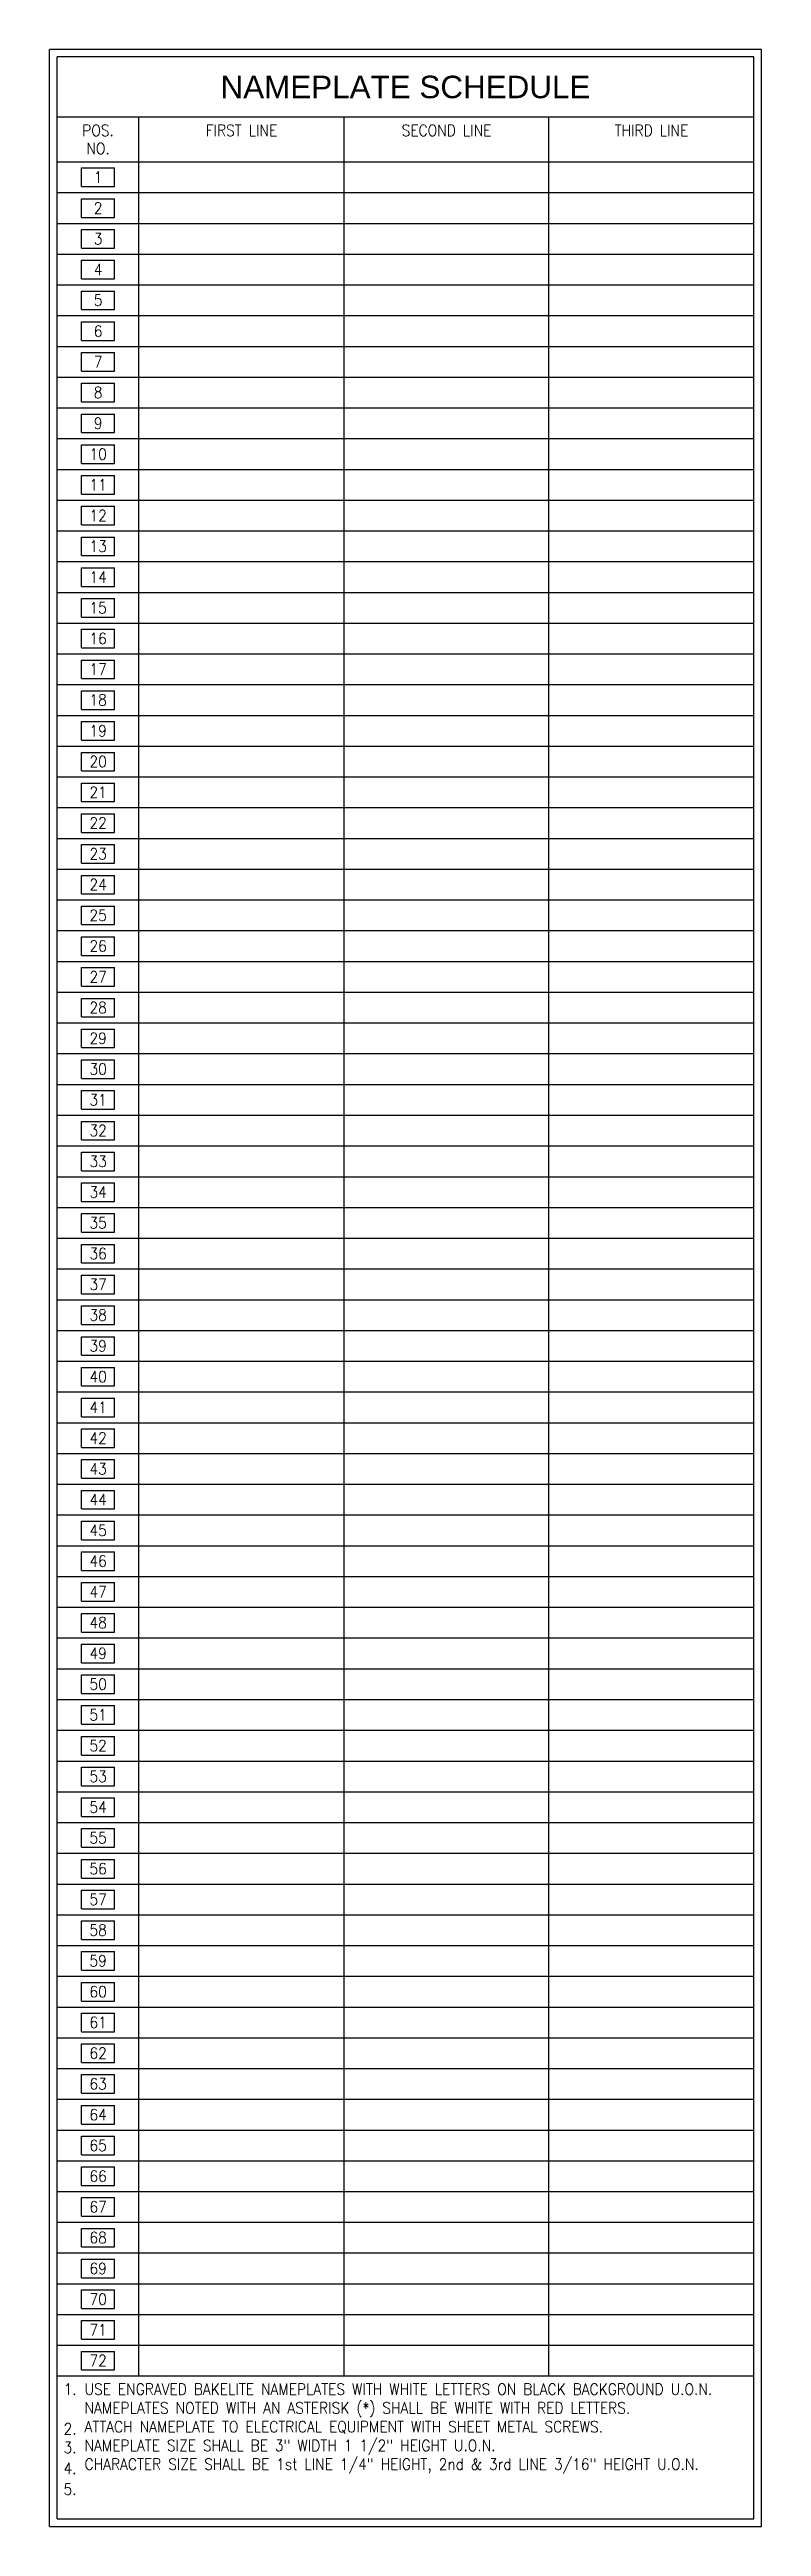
# Model space of a CAD drawing. Extents: x 1454 to 2024, y 96 to 2079.
import ezdxf
from ezdxf.enums import TextEntityAlignment as Align

# ---------------------------------------------------------------- set-up
doc = ezdxf.new("R2010")
doc.units = 0
doc.header["$LTSCALE"] = 96
doc.header["$MEASUREMENT"] = 0
doc.layers.get('0').update_dxf_attribs({"linetype": 'CONTINUOUS'})
doc.layers.add('SCHEDULES', color=2, linetype='CONTINUOUS')
doc.layers.add('TEXT', color=1, linetype='CONTINUOUS')
doc.styles.add('ARIAL', font='ARIAL.TTF', dxfattribs={"height": 18})
doc.styles.add('ROMANS', font='romans.shx', dxfattribs={"width": 0.9, "height": 9})

# ---------------------------------------------------------------- blocks, each defined once
blk = doc.blocks.new('NAMEPLATE')
at = {"color": 3}
for p, q in [((0.204, -0.051), (0.48, -0.051)), ((0.204, -0.206), (0.204, -0.051)), ((0.204, -0.206), (0.48, -0.206)), ((0.48, -0.206), (0.48, -0.051))]:
    blk.add_line(p, q, dxfattribs=at)
blk.add_lwpolyline([(0, -0.256), (5.814, -0.256)])
at = {"color": 1, "style": 'ROMANS', "width": 0.9}
for tag, p in [('-', (0.342, -0.128)), ('FIRST_LINE', (1.539, -0.128)), ('SECOND_LINE', (3.249, -0.128)), ('THIRD_LINE', (4.959, -0.128))]:
    blk.add_attdef(tag, text='', height=0.0938, dxfattribs=at).set_placement(p, align=Align.MIDDLE)

msp = doc.modelspace()

# ---------------------------------------------------------------- linework, layer by layer
at = {"layer": 'SCHEDULES'}
for p, q in [((2024, 2079.4), (1453.9, 2079.4)), ((1453.9, 96), (1453.9, 2079.4)), ((2018, 2073.4), (1459.9, 2073.4)), ((1459.9, 102), (1459.9, 2073.4)), ((2018, 102), (2018, 2073.4)), ((2024, 96), (2024, 2079.4)), ((1525.5, 216.4), (1525.5, 2025.4)), ((1689.7, 216.4), (1689.7, 2025.4)), ((1853.8, 216.4), (1853.8, 2025.4)), ((1459.9, 102), (2018, 102)), ((1453.9, 96), (2024, 96))]:
    msp.add_line(p, q, dxfattribs=at)
for points in [[(1459.9, 2025.4), (2018, 2025.4)], [(1459.9, 1989.4), (2018, 1989.4)]]:
    msp.add_lwpolyline(points, dxfattribs=at)

# ---------------------------------------------------------------- block references
at = {"layer": 'SCHEDULES', "xscale": 96, "yscale": 96, "zscale": 96}
for p, values in [((1459.9, 1989.4), {'-': '1'}), ((1459.9, 1964.7), {'-': '2'}), ((1459.9, 1940.1), {'-': '3'}), ((1459.9, 1915.5), {'-': '4'}), ((1459.9, 1890.9), {'-': '5'}), ((1459.9, 1866.2), {'-': '6'}), ((1459.9, 1841.6), {'-': '7'}), ((1459.9, 1817), {'-': '8'}), ((1459.9, 1792.4), {'-': '9'}), ((1459.9, 1767.7), {'-': '10'}), ((1459.9, 1743.1), {'-': '11'}), ((1459.9, 1718.5), {'-': '12'}), ((1459.9, 1693.9), {'-': '13'}), ((1459.9, 1669.2), {'-': '14'}), ((1459.9, 1644.6), {'-': '15'}), ((1459.9, 1620), {'-': '16'}), ((1459.9, 1595.4), {'-': '17'}), ((1459.9, 1570.8), {'-': '18'}), ((1459.9, 1546.1), {'-': '19'}), ((1459.9, 1521.5), {'-': '20'}), ((1459.9, 1496.9), {'-': '21'}), ((1459.9, 1472.3), {'-': '22'}), ((1459.9, 1447.6), {'-': '23'}), ((1459.9, 1423), {'-': '24'}), ((1459.9, 1398.4), {'-': '25'}), ((1459.9, 1373.8), {'-': '26'}), ((1459.9, 1349.1), {'-': '27'}), ((1459.9, 1324.5), {'-': '28'}), ((1459.9, 1299.9), {'-': '29'}), ((1459.9, 1275.3), {'-': '30'}), ((1459.9, 1250.6), {'-': '31'}), ((1459.9, 1226), {'-': '32'}), ((1459.9, 1201.4), {'-': '33'}), ((1459.9, 1176.8), {'-': '34'}), ((1459.9, 1152.1), {'-': '35'}), ((1459.9, 1127.5), {'-': '36'}), ((1459.9, 1102.9), {'-': '37'}), ((1459.9, 1078.3), {'-': '38'}), ((1459.9, 1053.6), {'-': '39'}), ((1459.9, 1029), {'-': '40'}), ((1459.9, 1004.4), {'-': '41'}), ((1459.9, 979.8), {'-': '42'}), ((1459.9, 955.2), {'-': '43'}), ((1459.9, 930.5), {'-': '44'}), ((1459.9, 905.9), {'-': '45'}), ((1459.9, 881.3), {'-': '46'}), ((1459.9, 856.7), {'-': '47'}), ((1459.9, 832), {'-': '48'}), ((1459.9, 807.4), {'-': '49'}), ((1459.9, 782.8), {'-': '50'}), ((1459.9, 758.2), {'-': '51'}), ((1459.9, 733.5), {'-': '52'}), ((1459.9, 708.9), {'-': '53'}), ((1459.9, 684.3), {'-': '54'}), ((1459.9, 659.7), {'-': '55'}), ((1459.9, 635), {'-': '56'}), ((1459.9, 610.4), {'-': '57'}), ((1459.9, 585.8), {'-': '58'}), ((1459.9, 561.2), {'-': '59'}), ((1459.9, 536.5), {'-': '60'}), ((1459.9, 511.9), {'-': '61'}), ((1459.9, 487.3), {'-': '62'}), ((1459.9, 462.7), {'-': '63'}), ((1459.9, 438), {'-': '64'}), ((1459.9, 413.4), {'-': '65'}), ((1459.9, 388.8), {'-': '66'}), ((1459.9, 364.2), {'-': '67'}), ((1459.9, 339.6), {'-': '68'}), ((1459.9, 314.9), {'-': '69'}), ((1459.9, 290.3), {'-': '70'}), ((1459.9, 265.7), {'-': '71'}), ((1459.9, 241.1), {'-': '72'})]:
    msp.add_blockref('NAMEPLATE', p, dxfattribs=at).add_auto_attribs(values)

# ---------------------------------------------------------------- texts
at = {"layer": 'TEXT', "style": 'ARIAL'}
msp.add_text('NAMEPLATE SCHEDULE', height=18, dxfattribs=at).set_placement((1738.9, 2049.4), align=Align.MIDDLE)
at = {"layer": 'TEXT', "style": 'ROMANS', "width": 0.9}
for s, p in [('POS.', (1492.7, 2014.6)), ('NO.', (1492.7, 2000.1)), ('FIRST LINE', (1607.6, 2014.6)), ('SECOND LINE', (1771.8, 2014.6)), ('THIRD LINE', (1935.9, 2014.6))]:
    msp.add_text(s, height=9, dxfattribs=at).set_placement(p, align=Align.MIDDLE)
for s, p in [('1.', (1465.1, 201.4)), ('2.', (1465.1, 169.7)), ('3.', (1465.1, 154.7)), ('4.', (1465.1, 138)), ('5.', (1465.1, 121.3))]:
    msp.add_text(s, height=9, dxfattribs=at).set_placement(p)
at = {"layer": 'TEXT', "insert": (1481.9, 210.4), "char_height": 9, "width": 544.938, "attachment_point": 1, "style": 'ROMANS'}
msp.add_mtext('USE ENGRAVED BAKELITE NAMEPLATES WITH WHITE LETTERS ON BLACK BACKGROUND U.O.N.\\PNAMEPLATES NOTED WITH AN ASTERISK (*) SHALL BE WHITE WITH RED LETTERS.\\PATTACH NAMEPLATE TO ELECTRICAL EQUIPMENT WITH SHEET METAL SCREWS.\\PNAMEPLATE SIZE SHALL BE 3" WIDTH 1 1/2" HEIGHT U.O.N.\\PCHARACTER SIZE SHALL BE 1st LINE 1/4" HEIGHT, 2nd & 3rd LINE 3/16" HEIGHT U.O.N.', dxfattribs=at)

doc.saveas('drawing.dxf')
